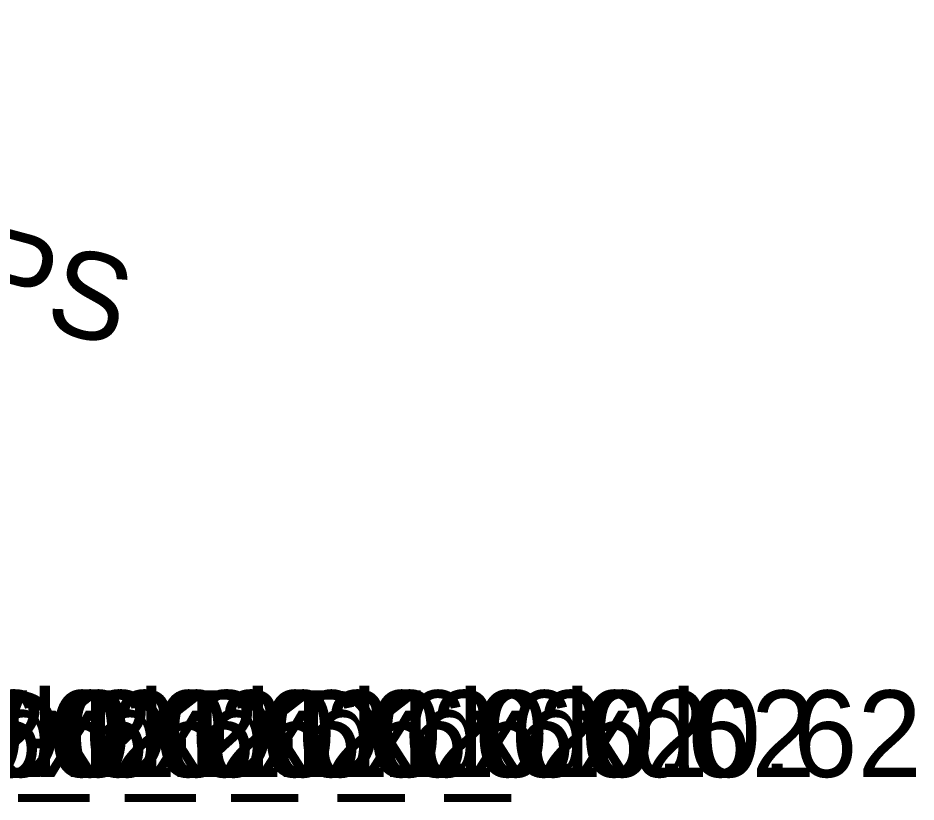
# Model space of a CAD drawing. Extents: x -2 to 123, y -38 to 45.
# Drawn here: x 35.74 to 56.83, y 0.09 to 18.49 of the extents above; entities that cross this region are included whole.
import ezdxf
from ezdxf.enums import TextEntityAlignment as Align

# ---------------------------------------------------------------- set-up
doc = ezdxf.new("R2010")
doc.units = 0
doc.header["$MEASUREMENT"] = 0
doc.layers.add('ASSEMBLY_PART_NUMBERS_TOP', color=102, linetype='CONTINUOUS')
doc.styles.add('VERIBEST_GERBER_0', font='txt')

msp = doc.modelspace()

# ---------------------------------------------------------------- texts
at = {"layer": 'ASSEMBLY_PART_NUMBERS_TOP', "style": 'VERIBEST_GERBER_0'}
msp.add_text('KC52B10.001NPS', height=2.032, rotation=345, dxfattribs=at).set_placement((16.8426, 18.546548), align=Align.TOP_LEFT)
for p in [(8.5, 2.71), (11, 2.71), (13.5, 2.71), (16, 2.71), (18.5, 2.71), (21, 2.71), (23.5, 2.71), (26, 2.71)]:
    msp.add_text('MGSHV-0_2-D1_6xd0.62', height=2.032, dxfattribs=at).set_placement(p, align=Align.TOP_LEFT)

doc.saveas('drawing.dxf')
